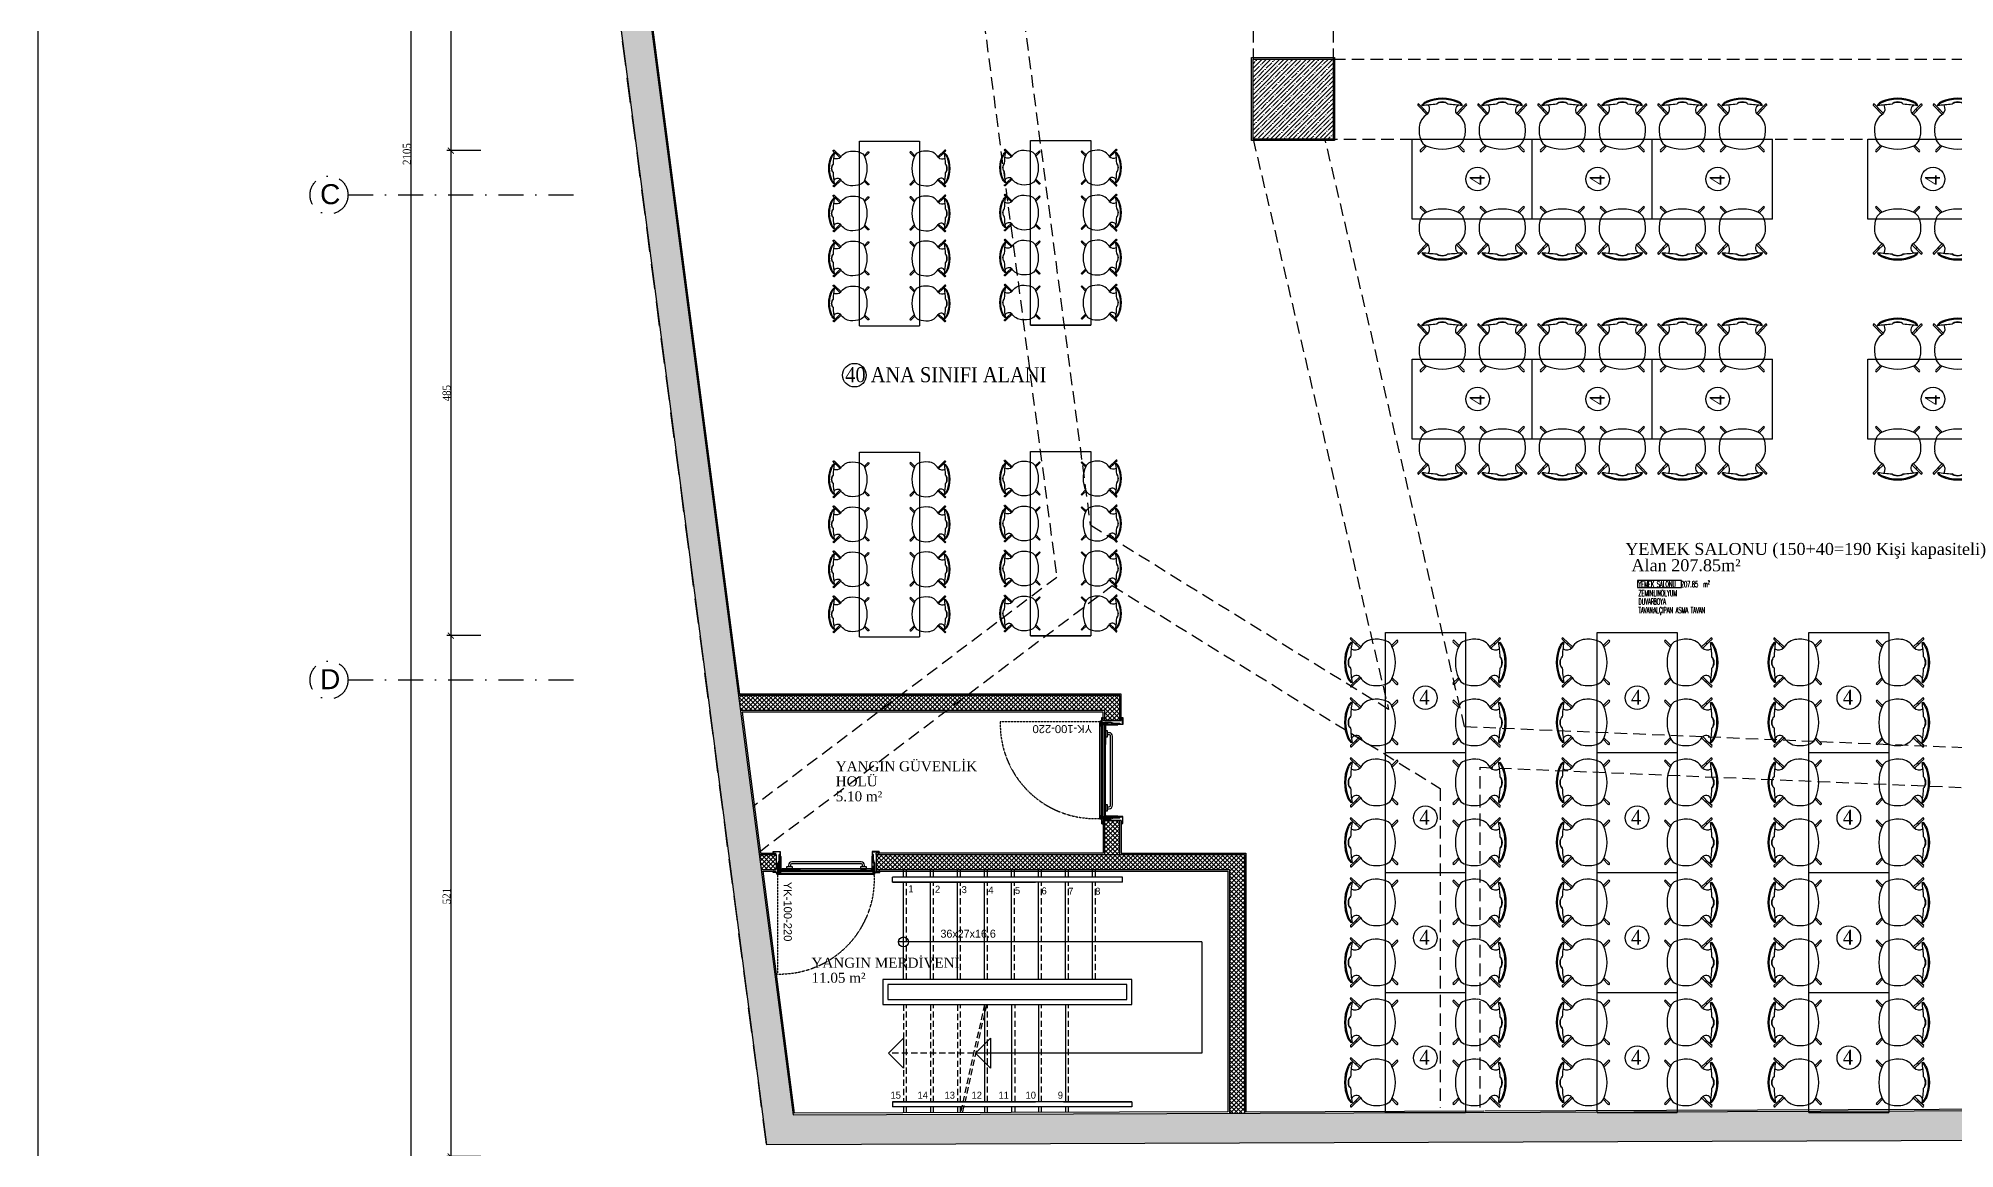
# Model space of a CAD drawing. Header units: millimetres. Extents: x -29311 to -3405, y 28913 to 42880.
# Drawn here: x -19540 to -17624, y 39273 to 40384 of the extents above; entities that cross this region are included whole.
import ezdxf
from ezdxf.enums import TextEntityAlignment as Align

# ---------------------------------------------------------------- set-up
doc = ezdxf.new("R2010")
doc.units = ezdxf.units.MM
for name, pattern in [('( Hidden )', [0.375, 0.25, -0.125]), ('DASHDOT', [1, 0.5, -0.25, 0, -0.25]), ('DASHDOT2', [0.5, 0.25, -0.125, 0, -0.125]), ('HIDDEN', [0.375, 0.25, -0.125]), ('HIDDEN2', [0.1875, 0.125, -0.0625])]:
    doc.linetypes.add(name, pattern=pattern)
for name, color, linetype in [('1.2 mm sac', 7, 'Continuous'), ('A-AKS', 57, 'DASHDOT'), ('A-AKS.', 57, 'DASHDOT2'), ('A-BA', 1, 'Continuous'), ('A-BA-HIDDEN', 136, 'HIDDEN'), ('A-DUVAR', 53, 'Continuous'), ('A-DUVAR-ALCIPAN', 9, 'Continuous'), ('A-DUVAR-TARAMA', 251, 'Continuous'), ('A-HIDDEN', 8, 'HIDDEN2'), ('A-KAPI', 214, 'Continuous'), ('A-KAPI-AKSESUAR', 206, 'Continuous'), ('A-KAPI-METAL', 84, 'Continuous'), ('A-KAPI-PROFIL', 206, 'Continuous'), ('A-KORKULUK-KUPESTE', 206, 'Continuous'), ('A-MERDIVEN', 125, 'Continuous'), ('A-SIVA-IC', 97, 'Continuous'), ('A-TEFRIS', 251, 'Continuous'), ('A-YALITIM-ISI', 251, 'BATTING'), ('A-YAZI', 136, 'Continuous'), ('ARREDI_attrezzature', 175, 'Continuous'), ('level', 10, 'Continuous'), ('symbol', 8, 'Continuous'), ('vaz_bina2', 161, 'Continuous'), ('yazı2', 9, 'Continuous'), ('Yazılar', 253, 'Continuous')]:
    doc.layers.add(name, color=color, linetype=linetype)
doc.layers.add('A-ETIKET-MALZEME-ACILIM', color=156, linetype='Continuous', plot=False)
doc.layers.add('A-MBOFIS-NOT', color=130, linetype='Continuous', plot=False)
doc.layers.add('olcu-plan', color=7, linetype='Continuous', lineweight=20)
doc.layers.add('tarama-betonarme', color=252, linetype='Continuous', lineweight=13)
doc.styles.add('HA_SMART', font='')
doc.styles.add('roman-1.20-3mm', font='romans.shx', dxfattribs={"width": 0.5, "height": 6})
doc.styles.get("Standard").update_dxf_attribs({"font": 'arial.ttf'})
doc.styles.add('text1', font='arial.ttf')
doc.styles.add('YAZ', font='times.ttf', dxfattribs={"height": 0.12})
doc.styles.add('YAZ-50', font='times.ttf', dxfattribs={"width": 0.9})
doc.styles.get('HA_SMART').set_extended_font_data('Sakkal Majalla')
doc.linetypes.add('BATTING', pattern='A,0.00254,-2.54,[134,ltypeshp.shx,S=2.54,R=0,X=-2.54,Y=0],-5.08,[134,ltypeshp.shx,S=2.54,R=180,X=2.54,Y=0],-2.54', length=10.16254)
doc.dimstyles.new('1-50-plan', dxfattribs={"dimtxt": 8, "dimasz": 6, "dimexe": 4, "dimexo": 4, "dimgap": 0.00625, "dimtad": 1, "dimdec": 0, "dimrnd": 0.0005, "dimzin": 9, "dimdsep": 46, "dimtxsty": 'YAZ-50', "dimblk": 'ARCHTICK', "dimcen": 0.025, "dimdle": 4, "dimadec": 0, "dimazin": 0, "dimtfac": 1, "dimtdec": 0, "dimtmove": 0, "dimatfit": 3, "dimfxl": 30, "dimfxlon": 1, "dimarcsym": 0})
pattern_1 = [(45, (-65876.5644, 54657.0166), (-4.4194174, 4.4194174), []), (45, (-65872.145, 54657.0166), (-4.4194174, 4.4194174), [7.8125, -1.5625, 0, -1.5625])]
pattern_2 = [(45, (-100409.1814, 29309.1647), (-2.24506403, 2.24506403), []), (135, (-100409.1814, 29309.1647), (-2.24506403, -2.24506403), [])]

# ---------------------------------------------------------------- blocks, each defined once
blk = doc.blocks.new('ANTET')
at = {"layer": 'Yazılar', "elevation": 0}
blk.add_lwpolyline([(-18397.88, -50768.01), (-14785.5, -50768.01), (-14785.5, -52468.87), (-18397.88, -52468.87)], close=True, dxfattribs=at)
blk = doc.blocks.new('_ArchTick')
at = {"color": 0, "linetype": 'ByBlock', "const_width": 0.15}
blk.add_lwpolyline([(-0.5, -0.5), (0.5, 0.5)], dxfattribs=at)
blk = doc.blocks.new('*D552')
at = {"layer": 'DEFPOINTS', "color": 0, "transparency": 16777216}
for p in [(-19055.3, 41086.6), (-19127.9, 40271.2), (-19055.3, 40271.2)]:
    blk.add_point(p, dxfattribs=at)
at = {"layer": 'olcu-plan', "color": 0, "lineweight": -2, "transparency": 16777216}
for p, q in [((-19097.9, 41086.6), (-19131.9, 41086.6)), ((-19127.9, 41090.6), (-19127.9, 40267.2)), ((-19097.9, 40271.2), (-19131.9, 40271.2))]:
    blk.add_line(p, q, dxfattribs=at)
at = {"layer": 'olcu-plan', "color": 0, "lineweight": -2, "transparency": 16777216, "xscale": 6, "yscale": 6, "zscale": 6}
for p, rotation in [((-19127.9, 41086.6), 90), ((-19127.9, 40271.2), 270)]:
    blk.add_blockref('_ArchTick', p, dxfattribs=dict(at, rotation=rotation))
at = {"layer": 'olcu-plan', "color": 0, "transparency": 16777216, "insert": (-19132, 40678.9), "char_height": 8, "attachment_point": 5, "rotation": 90, "style": 'YAZ-50'}
blk.add_mtext('815', dxfattribs=at)
blk = doc.blocks.new('*D553')
at = {"layer": 'DEFPOINTS', "color": 0, "transparency": 16777216}
for p in [(-19055.3, 40271.2), (-19127.9, 39786.2), (-19055.3, 39786.2)]:
    blk.add_point(p, dxfattribs=at)
at = {"layer": 'olcu-plan', "color": 0, "lineweight": -2, "transparency": 16777216}
for p, q in [((-19127.9, 40275.2), (-19127.9, 39782.2)), ((-19097.9, 40271.2), (-19131.9, 40271.2)), ((-19097.9, 39786.2), (-19131.9, 39786.2))]:
    blk.add_line(p, q, dxfattribs=at)
at = {"layer": 'olcu-plan', "color": 0, "lineweight": -2, "transparency": 16777216, "xscale": 6, "yscale": 6, "zscale": 6}
for p, rotation in [((-19127.9, 40271.2), 90), ((-19127.9, 39786.2), 270)]:
    blk.add_blockref('_ArchTick', p, dxfattribs=dict(at, rotation=rotation))
at = {"layer": 'olcu-plan', "color": 0, "transparency": 16777216, "insert": (-19132, 40028.7), "char_height": 8, "attachment_point": 5, "rotation": 90, "style": 'YAZ-50'}
blk.add_mtext('485', dxfattribs=at)
blk = doc.blocks.new('*D554')
at = {"layer": 'DEFPOINTS', "color": 0, "transparency": 16777216}
for p in [(-19055.3, 39786.2), (-19127.9, 39265.4), (-19055.3, 39265.4)]:
    blk.add_point(p, dxfattribs=at)
at = {"layer": 'olcu-plan', "color": 0, "lineweight": -2, "transparency": 16777216}
for p, q in [((-19097.9, 39786.2), (-19131.9, 39786.2)), ((-19127.9, 39790.2), (-19127.9, 39261.4)), ((-19097.9, 39265.4), (-19131.9, 39265.4))]:
    blk.add_line(p, q, dxfattribs=at)
at = {"layer": 'olcu-plan', "color": 0, "lineweight": -2, "transparency": 16777216, "xscale": 6, "yscale": 6, "zscale": 6}
for p, rotation in [((-19127.9, 39786.2), 90), ((-19127.9, 39265.4), 270)]:
    blk.add_blockref('_ArchTick', p, dxfattribs=dict(at, rotation=rotation))
at = {"layer": 'olcu-plan', "color": 0, "transparency": 16777216, "insert": (-19132, 39525.8), "char_height": 8, "attachment_point": 5, "rotation": 90, "style": 'YAZ-50'}
blk.add_mtext('521', dxfattribs=at)
blk = doc.blocks.new('*D556')
at = {"layer": 'DEFPOINTS', "color": 0, "transparency": 16777216}
for p in [(-19055.3, 41320.3), (-19167.8, 39215.4), (-18805.2, 39215.4)]:
    blk.add_point(p, dxfattribs=at)
at = {"layer": 'olcu-plan', "color": 0, "lineweight": -2, "transparency": 16777216}
for p, q in [((-19137.8, 41320.3), (-19171.8, 41320.3)), ((-19167.8, 41324.3), (-19167.8, 39211.4)), ((-19137.8, 39215.4), (-19171.8, 39215.4))]:
    blk.add_line(p, q, dxfattribs=at)
at = {"layer": 'olcu-plan', "color": 0, "lineweight": -2, "transparency": 16777216, "xscale": 6, "yscale": 6, "zscale": 6}
for p, rotation in [((-19167.8, 41320.3), 90), ((-19167.8, 39215.4), 270)]:
    blk.add_blockref('_ArchTick', p, dxfattribs=dict(at, rotation=rotation))
at = {"layer": 'olcu-plan', "color": 0, "transparency": 16777216, "insert": (-19171.8, 40267.8), "char_height": 8, "attachment_point": 5, "rotation": 90, "style": 'YAZ-50'}
blk.add_mtext('2105', dxfattribs=at)
blk = doc.blocks.new('AKS')
at = {"layer": 'A-AKS.', "ltscale": 100}
for p, q in [((-175.3, 1055.8), (50, 1055.8)), ((-175.3, 570.8), (50, 570.8))]:
    blk.add_line(p, q, dxfattribs=at)
for centre in [(-194.3, 1055.8), (-194.3, 570.8)]:
    blk.add_circle(centre, 19, dxfattribs=at)
at = {"layer": 'A-AKS.', "ltscale": 100, "char_height": 20, "width": 18.894, "attachment_point": 1, "style": 'text1'}
for s, insert in [('C', (-203.2, 1066.6)), ('D', (-203.2, 581.6))]:
    blk.add_mtext(s, dxfattribs=dict(at, insert=insert))
blk = doc.blocks.new('4 KİŞİ MASA')
at = {"layer": 'A-TEFRIS'}
for p, q in [((81442.2, 15537.1), (81442.2, 15657.1)), ((81442.2, 15657.1), (81522.2, 15657.1)), ((81442.2, 15537.1), (81442.2, 15657.1)), ((81442.2, 15657.1), (81522.2, 15657.1)), ((81522.2, 15657.1), (81522.2, 15537.1)), ((81522.2, 15657.1), (81522.2, 15537.1)), ((81407.3, 15650.4), (81410.7, 15647.1)), ((81408.9, 15647.1), (81407.7, 15647.1)), ((81408.4, 15651.5), (81417.7, 15642.6)), ((81411, 15646.8), (81410.7, 15647.1)), ((81411, 15646.8), (81416.6, 15641.4)), ((81448.4, 15644), (81453.4, 15649.1)), ((81449.1, 15642.5), (81454.6, 15647.9)), ((81515.3, 15642.5), (81509.8, 15647.9)), ((81516, 15644), (81511, 15649.1)), ((81556, 15651.5), (81546.7, 15642.6)), ((81553.4, 15646.8), (81547.8, 15641.4)), ((81553.4, 15646.8), (81553.7, 15647.1)), ((81557.1, 15650.4), (81553.7, 15647.1)), ((81555.5, 15647.1), (81556.7, 15647.1)), ((81407.3, 15603.9), (81410.7, 15607.2)), ((81408.9, 15607.2), (81407.7, 15607.2)), ((81408.4, 15602.8), (81417.7, 15611.7)), ((81410.7, 15607.2), (81411, 15607.5)), ((81411, 15607.5), (81416.6, 15612.9)), ((81448.4, 15610.3), (81453.4, 15605.2)), ((81449.1, 15611.8), (81454.6, 15606.4)), ((81515.3, 15611.8), (81509.8, 15606.4)), ((81516, 15610.3), (81511, 15605.2)), ((81556, 15602.8), (81546.7, 15611.7)), ((81553.4, 15607.5), (81547.8, 15612.9)), ((81553.7, 15607.2), (81553.4, 15607.5)), ((81557.1, 15603.9), (81553.7, 15607.2)), ((81555.5, 15607.2), (81556.7, 15607.2)), ((81407.3, 15590.4), (81410.7, 15587.1)), ((81408.9, 15587.1), (81407.7, 15587.1)), ((81408.4, 15591.5), (81417.7, 15582.6)), ((81411, 15586.8), (81410.7, 15587.1)), ((81411, 15586.8), (81416.6, 15581.4)), ((81448.4, 15584), (81453.4, 15589.1)), ((81449.1, 15582.5), (81454.6, 15587.9)), ((81515.3, 15582.5), (81509.8, 15587.9)), ((81516, 15584), (81511, 15589.1)), ((81556, 15591.5), (81546.7, 15582.6)), ((81553.4, 15586.8), (81547.8, 15581.4)), ((81553.4, 15586.8), (81553.7, 15587.1)), ((81557.1, 15590.4), (81553.7, 15587.1)), ((81555.5, 15587.1), (81556.7, 15587.1)), ((81407.3, 15543.9), (81410.7, 15547.2)), ((81408.9, 15547.2), (81407.7, 15547.2)), ((81408.4, 15542.8), (81417.7, 15551.7)), ((81410.7, 15547.2), (81411, 15547.5)), ((81411, 15547.5), (81416.6, 15552.9)), ((81448.4, 15550.3), (81453.4, 15545.2)), ((81449.1, 15551.8), (81454.6, 15546.4)), ((81515.3, 15551.8), (81509.8, 15546.4)), ((81516, 15550.3), (81511, 15545.2)), ((81556, 15542.8), (81546.7, 15551.7)), ((81553.4, 15547.5), (81547.8, 15552.9)), ((81553.7, 15547.2), (81553.4, 15547.5)), ((81557.1, 15543.9), (81553.7, 15547.2)), ((81555.5, 15547.2), (81556.7, 15547.2)), ((81442.2, 15537.1), (81522.2, 15537.1))]:
    blk.add_line(p, q, dxfattribs=at)
blk.add_circle((81482.2, 15591.8), 11.8, dxfattribs=at)
for centre, radius, start, end in [((81441.1, 15627.1), 39.8, 156.1786, 203.8214), ((81442.2, 15627.1), 39.8, 156.1786, 203.8214), ((81414.9, 15638.6), 11.1, 129.8431, 155.448), ((81415, 15639.2), 10, 127.2868, 156.1786), ((81407.9, 15650.9), 0.807, 53.3029, 218.6971), ((81533.3, 15627.1), 126, 170.8741, 177.4513), ((81411.9, 15647.3), 7.59, 239.7971, 315.8628), ((81413.4, 15645.6), 0.8, 39.16, 219.16), ((81431.7, 15633.6), 16.7, 95.1377, 149.39), ((81433.3, 15622.3), 28, 69.2101, 96.3077), ((81439.7, 15639.2), 10, 23.8214, 69.2101), ((81412.4, 15627.1), 39.8, 336.1786, 23.8214), ((81454, 15648.5), 0.8, 315, 135), ((81510.4, 15648.5), 0.8, 45, 225), ((81552, 15627.1), 39.8, 156.1786, 203.8214), ((81524.7, 15639.2), 10, 110.7899, 156.1786), ((81531.1, 15622.3), 28, 83.6923, 110.7899), ((81532.7, 15633.6), 16.7, 30.61, 84.8623), ((81552.5, 15647.3), 7.59, 224.1372, 300.2029), ((81551, 15645.6), 0.8, 320.84, 140.84), ((81549.4, 15639.2), 10, 23.8214, 52.7132), ((81431.1, 15627.1), 126, 2.5487, 9.1259), ((81556.5, 15650.9), 0.807, 321.3029, 126.6971), ((81549.5, 15638.6), 11.1, 24.552, 50.1569), ((81522.2, 15627.1), 39.8, 336.1786, 23.8214), ((81523.3, 15627.1), 39.8, 336.1786, 23.8214), ((81533.3, 15627.1), 126, 182.5374, 189.1259), ((81431.1, 15627.1), 126, 350.8741, 357.4626), ((81414.9, 15615.7), 11.1, 204.552, 230.1569), ((81415, 15615.1), 10, 203.8214, 232.7132), ((81408, 15603.4), 0.807, 141.3029, 306.6971), ((81413.3, 15608.7), 5.37, 40.801, 155.8384), ((81413.5, 15608.8), 0.8, 140.84, 320.84), ((81431.7, 15620.7), 16.7, 210.61, 264.8623), ((81433.3, 15631.9), 28, 263.6923, 290.7899), ((81439.7, 15615.1), 10, 290.7899, 336.1786), ((81454, 15605.8), 0.8, 225, 45), ((81510.4, 15605.8), 0.8, 135, 315), ((81524.7, 15615.1), 10, 203.8214, 249.2101), ((81531.1, 15631.9), 28, 249.2101, 276.3077), ((81532.7, 15620.7), 16.7, 275.1377, 329.39), ((81551.1, 15608.7), 5.37, 24.1616, 139.199), ((81550.9, 15608.8), 0.8, 219.16, 39.16), ((81549.4, 15615.1), 10, 307.2868, 336.1786), ((81556.4, 15603.4), 0.807, 233.3029, 38.6971), ((81549.5, 15615.7), 11.1, 309.8431, 335.448), ((81441.1, 15567.1), 39.8, 156.1786, 203.8214), ((81442.2, 15567.1), 39.8, 156.1786, 203.8214), ((81414.9, 15578.6), 11.1, 129.8431, 155.448), ((81415, 15579.2), 10, 127.2868, 156.1786), ((81407.9, 15590.9), 0.807, 53.3029, 218.6971), ((81533.3, 15567.1), 126, 170.8741, 177.4513), ((81411.9, 15587.3), 7.59, 239.7971, 315.8628), ((81413.4, 15585.6), 0.8, 39.16, 219.16), ((81431.7, 15573.6), 16.7, 95.1377, 149.39), ((81433.3, 15562.3), 28, 69.2101, 96.3077), ((81439.7, 15579.2), 10, 23.8214, 69.2101), ((81412.4, 15567.1), 39.8, 336.1786, 23.8214), ((81454, 15588.5), 0.8, 315, 135), ((81510.4, 15588.5), 0.8, 45, 225), ((81552, 15567.1), 39.8, 156.1786, 203.8214), ((81524.7, 15579.2), 10, 110.7899, 156.1786), ((81531.1, 15562.3), 28, 83.6923, 110.7899), ((81532.7, 15573.6), 16.7, 30.61, 84.8623), ((81552.5, 15587.3), 7.59, 224.1372, 300.2029), ((81551, 15585.6), 0.8, 320.84, 140.84), ((81549.4, 15579.2), 10, 23.8214, 52.7132), ((81431.1, 15567.1), 126, 2.5487, 9.1259), ((81556.5, 15590.9), 0.807, 321.3029, 126.6971), ((81549.5, 15578.6), 11.1, 24.552, 50.1569), ((81522.2, 15567.1), 39.8, 336.1786, 23.8214), ((81523.3, 15567.1), 39.8, 336.1786, 23.8214), ((81533.3, 15567.1), 126, 182.5374, 189.1259), ((81431.1, 15567.1), 126, 350.8741, 357.4626), ((81414.9, 15555.7), 11.1, 204.552, 230.1569), ((81415, 15555.1), 10, 203.8214, 232.7132), ((81408, 15543.4), 0.807, 141.3029, 306.6971), ((81413.3, 15548.7), 5.37, 40.801, 155.8384), ((81413.5, 15548.8), 0.8, 140.84, 320.84), ((81431.7, 15560.7), 16.7, 210.61, 264.8623), ((81433.3, 15571.9), 28, 263.6923, 290.7899), ((81439.7, 15555.1), 10, 290.7899, 336.1786), ((81454, 15545.8), 0.8, 225, 45), ((81510.4, 15545.8), 0.8, 135, 315), ((81524.7, 15555.1), 10, 203.8214, 249.2101), ((81531.1, 15571.9), 28, 249.2101, 276.3077), ((81532.7, 15560.7), 16.7, 275.1377, 329.39), ((81551.1, 15548.7), 5.37, 24.1616, 139.199), ((81550.9, 15548.8), 0.8, 219.16, 39.16), ((81549.4, 15555.1), 10, 307.2868, 336.1786), ((81556.4, 15543.4), 0.807, 233.3029, 38.6971), ((81549.5, 15555.7), 11.1, 309.8431, 335.448)]:
    blk.add_arc(centre, radius, start, end, dxfattribs=at)
at = {"layer": 'A-TEFRIS', "extrusion": (0, 0, -1)}
for centre, major_axis, ratio, start_param, end_param in [((81408.6, 15627.2), (0.11, 5.89), 0.578981, 3.432785, 5.928076), ((81408, 15627.2), (0.16, 5.75), 0.417867, 3.323446, 5.96486), ((81408.6, 15567.2), (0.11, 5.89), 0.578981, 3.432785, 5.928076), ((81408, 15567.2), (0.16, 5.75), 0.417867, 3.323446, 5.96486)]:
    blk.add_ellipse(centre, major_axis=major_axis, ratio=ratio, start_param=start_param, end_param=end_param, dxfattribs=at)
at = {"layer": 'A-TEFRIS'}
for centre, major_axis, ratio, start_param, end_param in [((81555.9, 15627.2), (0.11, -5.89), 0.578981, 0.291192, 2.786483), ((81556.4, 15627.2), (0.16, -5.75), 0.417867, 0.181854, 2.823267), ((81555.9, 15567.2), (0.11, -5.89), 0.578981, 0.291192, 2.786483), ((81556.4, 15567.2), (0.16, -5.75), 0.417867, 0.181854, 2.823267)]:
    blk.add_ellipse(centre, major_axis=major_axis, ratio=ratio, start_param=start_param, end_param=end_param, dxfattribs=at)
at = {"layer": 'A-TEFRIS', "style": 'YAZ-50', "width": 0.9}
blk.add_text('4', height=15, dxfattribs=at).set_placement((81476.2, 15584.8))
blk = doc.blocks.new('100 KAPI YANGIN')
at = {"color": 8, "linetype": 'HIDDEN'}
blk.add_lwpolyline([(81930.7, 10390.9), (81830.7, 10390.9, 0.434958), (81929.7, 10294.2, 0.002371), (81930.7, 10294.2)], format="xyb", dxfattribs=at)
for radius in [1, 0.5, 0.4]:
    blk.add_circle((81931.2, 10391), radius)
at = {"linetype": 'ByBlock', "ltscale": 12}
blk.add_arc((81935.7, 10388.3), 0.0345, 8.5836, 75.4134, dxfattribs=at)
at = {"layer": '1.2 mm sac', "color": 0}
blk.add_line((81932, 10388.3), (81935.8, 10388.3), dxfattribs=at)
at = {"layer": 'A-DUVAR-ALCIPAN', "linetype": 'ByBlock', "ltscale": 12}
for p, q in [((81931.6, 10388.1), (81931.6, 10294.1)), ((81934.6, 10388.1), (81934.6, 10295.8))]:
    blk.add_line(p, q, dxfattribs=at)
at = {"layer": 'A-KAPI-AKSESUAR', "ltscale": 12}
for points in [[(81935.9, 10382), (81935.9, 10376), (81937.9, 10376), (81937.9, 10382)], [(81935.9, 10308), (81935.9, 10302), (81937.9, 10302), (81937.9, 10308)]]:
    blk.add_lwpolyline(points, close=True, dxfattribs=at)
for points in [[(81937.9, 10304), (81939.5, 10304, 0.414214), (81942.9, 10307.4), (81942.9, 10376.6, 0.414214), (81939.5, 10380), (81937.9, 10380)], [(81937.9, 10306), (81939.5, 10306, 0.414214), (81940.9, 10307.4), (81940.9, 10376.6, 0.414214), (81939.5, 10378), (81937.9, 10378)]]:
    blk.add_lwpolyline(points, format="xyb", dxfattribs=at)
at = {"layer": 'A-KAPI-METAL'}
for p, q in [((81930.2, 10294.1), (81930.2, 10389.9)), ((81930.3, 10390), (81932.1, 10390)), ((81930.4, 10294.1), (81930.4, 10389.8)), ((81930.4, 10389.8), (81931.6, 10389.8)), ((81930.4, 10389.8), (81932, 10389.8)), ((81935.8, 10388.3), (81930.4, 10388.3)), ((81930.4, 10388.3), (81930.4, 10386.3)), ((81930.6, 10386.3), (81930.4, 10386.3)), ((81935.6, 10388.1), (81930.6, 10388.1)), ((81930.6, 10386.3), (81930.6, 10388.1)), ((81932, 10389.8), (81931.8, 10389.8)), ((81931.8, 10389.8), (81931.8, 10388.4)), ((81932, 10388.5), (81932, 10389.8)), ((81932, 10388.5), (81935.9, 10388.5)), ((81932.1, 10388.5), (81932, 10388.5)), ((81932.1, 10389.9), (81932.1, 10388.5)), ((81935.6, 10386.3), (81935.6, 10388.1)), ((81935.8, 10386.3), (81935.6, 10386.3)), ((81935.8, 10388.3), (81935.8, 10386.3)), ((81935.8, 10295.6), (81935.8, 10386.3)), ((81935.9, 10388.4), (81935.9, 10368.1)), ((81935.9, 10295.6), (81935.9, 10383.6)), ((81930.3, 10294), (81932.1, 10294)), ((81930.4, 10295.6), (81930.4, 10297.6)), ((81930.4, 10297.6), (81930.6, 10297.6)), ((81935.8, 10295.6), (81930.4, 10295.6)), ((81931.6, 10294.1), (81930.4, 10294.1)), ((81930.4, 10294.1), (81932, 10294.1)), ((81930.6, 10297.6), (81930.6, 10295.8)), ((81935.6, 10295.8), (81930.6, 10295.8)), ((81931.8, 10294.2), (81931.8, 10295.5)), ((81932, 10294.2), (81931.8, 10294.2)), ((81932, 10295.5), (81935.9, 10295.5)), ((81932, 10295.4), (81932, 10294.1)), ((81932.1, 10295.4), (81932, 10295.4)), ((81932.1, 10294.1), (81932.1, 10295.4)), ((81935.6, 10295.8), (81935.6, 10297.6)), ((81935.6, 10297.6), (81935.8, 10297.6)), ((81935.8, 10295.6), (81935.8, 10297.6))]:
    blk.add_line(p, q, dxfattribs=at)
for points in [[(81933.6, 10395.2, -0.414214), (81933.7, 10395.1), (81933.7, 10394.2), (81933.5, 10394.2), (81933.5, 10394.9, 0.414214), (81933.5, 10395), (81932.5, 10395, 0.414214), (81932.4, 10394.9), (81932.4, 10389.5, 0.414214), (81932.5, 10389.5), (81937.9, 10389.5, -0.414214), (81938, 10389.4), (81938, 10388.1, -0.414154), (81937.9, 10388), (81936.5, 10388), (81946.7, 10388), (81948.2, 10388), (81946.7, 10388), (81946.7, 10388.2), (81948.2, 10388.2, -1), (81948.2, 10387.8), (81936.5, 10387.8, -0.938583), (81936.5, 10388.2), (81937.8, 10388.2, 0.414214), (81937.8, 10388.2), (81937.8, 10389.2, 0.414214), (81937.8, 10389.3), (81932.3, 10389.3, -0.414214), (81932.2, 10389.4), (81932.2, 10395.1, -0.414214), (81932.3, 10395.2)], [(81953.2, 10395.1), (81953.2, 10388.3, -0.414214), (81953.1, 10388.2), (81942.1, 10388.2), (81942.1, 10388.4), (81953, 10388.4, 0.414214), (81953, 10388.4), (81953, 10394.9, 0.414214), (81953, 10395), (81952, 10395, 0.414214), (81951.9, 10394.9), (81951.9, 10394.2), (81951.7, 10394.2), (81951.7, 10395.1, -0.414214), (81951.8, 10395.2), (81953.1, 10395.2, -0.414214)], [(81933.6, 10288.8, 0.414214), (81933.7, 10288.9), (81933.7, 10289.8), (81933.5, 10289.8), (81933.5, 10289, -0.414214), (81933.5, 10289), (81932.5, 10289, -0.414214), (81932.4, 10289), (81932.4, 10294.8, -0.414214), (81932.5, 10294.9), (81938, 10294.9, 0.414214), (81938.1, 10295), (81938.1, 10296.3, 0.414154), (81938, 10296.4), (81936.5, 10296.4), (81946.7, 10296.4), (81948.2, 10296.4), (81946.7, 10296.4), (81946.7, 10296.2), (81948.2, 10296.2, 1), (81948.2, 10296.6), (81936.5, 10296.6, 0.938583), (81936.5, 10296.2), (81937.9, 10296.2, -0.414214), (81937.9, 10296.1), (81937.9, 10295.1, -0.414214), (81937.9, 10295.1), (81932.3, 10295.1, 0.414214), (81932.2, 10295), (81932.2, 10288.9, 0.414214), (81932.3, 10288.8)], [(81953.2, 10289.3), (81953.2, 10296.1, 0.414214), (81953.1, 10296.2), (81942.1, 10296.2), (81942.1, 10296), (81953, 10296, -0.414214), (81953, 10295.9), (81953, 10289.4, -0.414214), (81953, 10289.4), (81952, 10289.4, -0.414214), (81951.9, 10289.4), (81951.9, 10290.2), (81951.7, 10290.2), (81951.7, 10289.3, 0.414214), (81951.8, 10289.2), (81953.1, 10289.2, 0.414214)]]:
    blk.add_lwpolyline(points, format="xyb", close=True, dxfattribs=at)
for centre, radius, start, end in [((81930.3, 10389.9), 0.08, 90, 180), ((81931.9, 10388.4), 0.0816, 175.9619, 272.2852), ((81932, 10388.5), 0.0478, 183.8905, 244.8281), ((81932.1, 10389.9), 0.08, 0, 90), ((81935.9, 10388.4), 0.08, 0, 90), ((81930.3, 10294.1), 0.08, 180, 270), ((81931.9, 10295.5), 0.0816, 87.7148, 184.0381), ((81932, 10295.4), 0.0478, 115.1719, 176.1095), ((81932.1, 10294.1), 0.08, 270, 0), ((81935.9, 10295.6), 0.08, 270, 0)]:
    blk.add_arc(centre, radius, start, end, dxfattribs=at)
at = {"layer": 'A-KAPI-PROFIL'}
for points in [[(81941.1, 10390.5), (81944.2, 10389.4), (81950.2, 10389.4), (81950.2, 10388.4), (81944, 10388.4), (81940.8, 10389.6), (81932.4, 10389.6), (81932.4, 10390.5)], [(81941.1, 10293.8), (81944.2, 10294.9), (81950.2, 10294.9), (81950.2, 10295.9), (81944, 10295.9), (81940.8, 10294.8), (81932.4, 10294.8), (81932.4, 10293.8)]]:
    blk.add_lwpolyline(points, close=True, dxfattribs=at)
at = {"layer": 'A-KAPI-PROFIL', "color": 8}
for points in [[(81937.3, 10388.2, 0.414214), (81937.5, 10388.4), (81937.5, 10389.1, 0.414214), (81937.3, 10389.3), (81936.2, 10389.3, 0.414214), (81936, 10389.1), (81936, 10387.7, 0.414214), (81936.1, 10387.6), (81936.4, 10387.6, 1), (81936.4, 10387.8), (81936.3, 10387.8), (81936.3, 10388.2)], [(81937.3, 10295.1, 0.414214), (81937.5, 10295.3), (81937.5, 10296, 0.414214), (81937.3, 10296.2), (81936.3, 10296.2), (81936.3, 10296.6), (81936.4, 10296.6, 1), (81936.4, 10296.8), (81936.1, 10296.8, 0.414214), (81936, 10296.7), (81936, 10295.6), (81936, 10295.3, 0.414214), (81936.2, 10295.1)]]:
    blk.add_lwpolyline(points, format="xyb", close=True, dxfattribs=at)
at = {"layer": 'A-KAPI-PROFIL'}
for points in [[(81947.6, 10388.5), (81947.6, 10388.4), (81946, 10388.4), (81944.6, 10389.2), (81942.2, 10389.2), (81942.2, 10388.5), (81942.1, 10388.5), (81942.1, 10389.3), (81944.6, 10389.3), (81946, 10388.5), (81947.6, 10388.5)], [(81947.6, 10295.8), (81947.6, 10295.9), (81946, 10295.9), (81944.6, 10295.1), (81942.2, 10295.1), (81942.2, 10295.8), (81942.1, 10295.8), (81942.1, 10295), (81944.6, 10295), (81946, 10295.8), (81947.6, 10295.8)]]:
    blk.add_lwpolyline(points, dxfattribs=at)
at = {"layer": 'A-YALITIM-ISI', "linetype": 'BATTING', "ltscale": 0.001}
blk.add_line((81933.1, 10295.8), (81933.1, 10388.1), dxfattribs=at)
at = {"layer": 'DEFPOINTS', "linetype": 'ByBlock', "ltscale": 12}
for p, q in [((81950.2, 10392.2), (81935.2, 10392.2)), ((81950.2, 10292.2), (81935.2, 10292.2))]:
    blk.add_line(p, q, dxfattribs=at)
blk = doc.blocks.new('etiket-malzeme-20-plan')
blk.add_lwpolyline([(0, -7), (44, -7), (44, 0), (0, 0)], close=True)
at = {"char_height": 6, "width": 180.543, "attachment_point": 4, "style": 'roman-1.20-3mm'}
for s, insert in [('ZEMIN:', (1, -12.5)), ('DUVAR:', (1, -21)), ('TAVAN:', (1, -29.5))]:
    blk.add_mtext(s, dxfattribs=dict(at, insert=insert))
at = {"style": 'roman-1.20-3mm', "width": 0.5}
for tag, p in [('ODA-KOD', (1, -3.5)), ('ZEMIN', (16, -12.5)), ('DUVAR', (16, -21)), ('TAVAN', (16, -29.5))]:
    blk.add_attdef(tag, text='', height=6, dxfattribs=at).set_placement(p, align=Align.MIDDLE_LEFT)
blk = doc.blocks.new('oking')
at = {"layer": 'symbol'}
for p, q in [((99299.1, 28222.4), (99299.1, 28192.4)), ((99299.1, 28222.4), (99314.1, 28207.4)), ((99314.1, 28207.4), (99299.1, 28192.4))]:
    blk.add_line(p, q, dxfattribs=at)
blk = doc.blocks.new('COLLECTIVE')
for p, q in [((-0.244, 0.438), (-0.154, 0.345)), ((-0.232, 0.449), (-0.2, 0.415)), ((-0.2, 0.433), (-0.2, 0.445)), ((-0.196, 0.412), (-0.2, 0.415)), ((-0.196, 0.412), (-0.142, 0.356)), ((0.196, 0.412), (0.142, 0.356)), ((0.244, 0.438), (0.155, 0.345)), ((0.2, 0.415), (0.196, 0.412)), ((0.232, 0.449), (0.2, 0.415)), ((0.2, 0.433), (0.2, 0.445)), ((-0.169, 0.038), (-0.219, -0.012)), ((-0.154, 0.031), (-0.208, -0.024)), ((0.153, 0.031), (0.208, -0.024)), ((0.169, 0.038), (0.219, -0.012))]:
    blk.add_line(p, q)
for centre, radius, start, end in [((-0.237, 0.443), 0.00807, 51.3029, 216.6971), ((-0.064, 0.205), 0.167, 120.61, 174.8623), ((-0.114, 0.373), 0.111, 114.552, 140.1569), ((-0.12, 0.372), 0.1, 113.8214, 142.7132), ((0, -0.811), 1.26, 92.5487, 99.1259), ((-0.185, 0.388), 0.008, 50.84, 230.84), ((0, 0.111), 0.398, 66.1786, 113.8214), ((0, 0.1), 0.398, 66.1786, 113.8214), ((-0.202, 0.403), 0.0759, 314.1372, 30.2029), ((0, -0.811), 1.26, 80.8741, 87.4626), ((0.184, 0.389), 0.0537, 114.1616, 229.199), ((0.064, 0.205), 0.167, 5.1377, 59.39), ((0.114, 0.373), 0.111, 39.8431, 65.448), ((0.12, 0.372), 0.1, 37.2868, 66.1786), ((0.184, 0.387), 0.008, 309.16, 129.16), ((0.237, 0.442), 0.00807, 323.3029, 128.6971), ((0.048, 0.189), 0.28, 173.6923, 200.7899), ((-0.12, 0.125), 0.1, 200.7899, 246.1786), ((0, 0.398), 0.398, 246.1786, 293.8214), ((0.12, 0.125), 0.1, 293.8214, 339.2101), ((-0.048, 0.189), 0.28, 339.2101, 6.3077), ((-0.214, -0.018), 0.008, 135, 315), ((0.213, -0.018), 0.008, 225, 45)]:
    blk.add_arc(centre, radius, start, end)
for centre, major_axis, ratio, start_param, end_param in [((-0.001, 0.436), (0.0589, 0.0011), 0.578981, 0.291192, 2.786483), ((-0.001, 0.442), (0.0575, 0.0016), 0.417867, 0.181854, 2.823267)]:
    blk.add_ellipse(centre, major_axis=major_axis, ratio=ratio, start_param=start_param, end_param=end_param)
blk = doc.blocks.new('anasinifi')
at = {"layer": 'A-TEFRIS'}
for p, q in [((81529.3, 15703.4), (81529.3, 15753)), ((81529.3, 15703.4), (81529.3, 15753)), ((81529.3, 15753), (81589.3, 15753)), ((81589.3, 15753), (81589.3, 15703.4)), ((81589.3, 15753), (81589.3, 15703.4)), ((81700.5, 15704.2), (81700.5, 15753.8)), ((81700.5, 15704.2), (81700.5, 15753.8)), ((81700.5, 15753.8), (81760.5, 15753.8)), ((81760.5, 15753.8), (81760.5, 15704.2)), ((81760.5, 15753.8), (81760.5, 15704.2)), ((81529.3, 15568.4), (81529.3, 15703.4)), ((81589.3, 15703.4), (81589.3, 15568.4)), ((81589.3, 15703.4), (81589.3, 15568.4)), ((81700.5, 15569.2), (81700.5, 15704.2)), ((81700.5, 15569.2), (81700.5, 15704.2)), ((81760.5, 15704.2), (81760.5, 15569.2)), ((81760.5, 15704.2), (81760.5, 15569.2)), ((81529.3, 15568.4), (81589.3, 15568.4)), ((81700.5, 15569.2), (81760.5, 15569.2)), ((81760.5, 15569.2), (81700.5, 15569.2)), ((81760.5, 15569.2), (81700.5, 15569.2)), ((81700.5, 15569.2), (81760.5, 15569.2)), ((81529.3, 15392.5), (81529.3, 15442)), ((81529.3, 15392.5), (81529.3, 15442)), ((81529.3, 15442), (81589.3, 15442)), ((81589.3, 15442), (81589.3, 15392.5)), ((81589.3, 15442), (81589.3, 15392.5)), ((81700.5, 15393.3), (81700.5, 15442.8)), ((81700.5, 15393.3), (81700.5, 15442.8)), ((81700.5, 15442.8), (81760.5, 15442.8)), ((81760.5, 15442.8), (81760.5, 15393.3)), ((81760.5, 15442.8), (81760.5, 15393.3)), ((81529.3, 15257.5), (81529.3, 15392.5)), ((81589.3, 15392.5), (81589.3, 15257.5)), ((81589.3, 15392.5), (81589.3, 15257.5)), ((81700.5, 15258.3), (81700.5, 15393.3)), ((81700.5, 15258.3), (81700.5, 15393.3)), ((81760.5, 15393.3), (81760.5, 15258.3)), ((81760.5, 15393.3), (81760.5, 15258.3)), ((81529.3, 15257.5), (81589.3, 15257.5)), ((81700.5, 15258.3), (81760.5, 15258.3)), ((81760.5, 15258.3), (81700.5, 15258.3)), ((81760.5, 15258.3), (81700.5, 15258.3)), ((81700.5, 15258.3), (81760.5, 15258.3))]:
    blk.add_line(p, q, dxfattribs=at)
at = {"layer": 'A-TEFRIS', "color": 7, "lineweight": 0}
for points in [[(81760.5, 15569.2), (81700.5, 15569.2)], [(81760.5, 15258.3), (81700.5, 15258.3)]]:
    blk.add_lwpolyline(points, dxfattribs=at)
at = {"layer": 'A-TEFRIS'}
blk.add_circle((81524.3, 15519.1), 11.8, dxfattribs=at)
at = {"layer": 'A-TEFRIS', "extrusion": (0, 0, -1), "xscale": 75.00000000047294, "yscale": 75.00000000047294, "zscale": -75.00000000047748, "rotation": 270}
for p in [(-81536.8, 15725.9), (-81708, 15726.7), (-81536.8, 15680.9), (-81708, 15681.7), (-81536.8, 15635.9), (-81708, 15636.7), (-81536.8, 15590.9), (-81708, 15591.7), (-81536.8, 15415), (-81708, 15415.8), (-81536.8, 15370), (-81708, 15370.8), (-81536.8, 15325), (-81708, 15325.8), (-81536.8, 15280), (-81708, 15280.8)]:
    blk.add_blockref('COLLECTIVE', p, dxfattribs=at)
at = {"layer": 'A-TEFRIS', "xscale": 75.00000000047294, "yscale": 75.00000000047294, "zscale": 75.00000000047294, "rotation": 270}
for p in [(81581.8, 15725.9), (81753, 15726.7), (81581.8, 15680.9), (81753, 15681.7), (81581.8, 15635.9), (81753, 15636.7), (81581.8, 15590.9), (81753, 15591.7), (81581.8, 15415), (81753, 15415.8), (81581.8, 15370), (81753, 15370.8), (81581.8, 15325), (81753, 15325.8), (81581.8, 15280), (81753, 15280.8)]:
    blk.add_blockref('COLLECTIVE', p, dxfattribs=at)
at = {"layer": 'A-TEFRIS', "style": 'YAZ-50', "width": 0.9}
blk.add_text('40 ANA SINIFI ALANI', height=15, dxfattribs=at).set_placement((81515.1, 15512.1))
blk = doc.blocks.new('2. bodrum kat kirişileri')
at = {"layer": 'A-BA-HIDDEN', "ltscale": 50}
for p, q in [((-1071.9, -21267.1), (-904.1, -22548.2)), ((-1031.8, -21265.2), (-870.6, -22496)), ((-904.1, -22548.2), (-1207.7, -22777.4)), ((-496.3, -22697.4), (147.1, -22724.4))]:
    blk.add_line(p, q, dxfattribs=at)
for points in [[(-707.9, -21269.5), (-707.9, -22029.9)], [(-627.9, -21269.5), (-627.9, -22029.9)], [(-627.9, -22029.9), (146.6, -22029.9)], [(-707.9, -22109.9), (-572.3, -22680.4), (-870.6, -22496)], [(-496.3, -22697.4), (-635.9, -22109.9), (146.6, -22109.9)], [(-1201.8, -22823), (-848.7, -22556.5)], [(-848.7, -22556.5), (-520.7, -22759.3), (-520.7, -23078.4)], [(-480.7, -23078.2), (-480.7, -22738.1)], [(-480.7, -22738.1), (14.9, -22758.9)]]:
    blk.add_lwpolyline(points, dxfattribs=at)

msp = doc.modelspace()

# ---------------------------------------------------------------- hatches: boundary and pattern name
at = {"layer": 'A-DUVAR-TARAMA'}
h = msp.add_hatch(dxfattribs=at)
h.set_pattern_fill('ANSI37', color=256)
h.set_pattern_definition(pattern_2)
h.paths.add_polyline_path([(-18838.15, 39711.34), (-18840.1, 39726.34), (-18458.95, 39726.34), (-18458.95, 39701.34), (-18473.95, 39701.34), (-18473.95, 39711.34)])
h = msp.add_hatch(dxfattribs=at)
h.set_pattern_fill('ANSI37', color=256)
h.set_pattern_definition([(45, (-100244.7386, 24665.6312), (-2.24506403, 2.24506403), []), (135, (-100244.7386, 24665.6312), (-2.24506403, -2.24506403), [])])
h.paths.add_polyline_path([(-18473.95, 39601.34), (-18458.95, 39601.34), (-18458.95, 39567.34), (-18334.28, 39567.34), (-18334.28, 39308.21), (-18334.28, 39308.65), (-18349.28, 39308.6), (-18349.28, 39552.34), (-18702.38, 39552.34), (-18702.38, 39567.34), (-18473.95, 39567.34)])
h = msp.add_hatch(dxfattribs=at)
h.set_pattern_fill('ANSI37', color=256)
h.set_pattern_definition(pattern_2)
h.paths.add_polyline_path([(-18817.39, 39552.34), (-18819.35, 39567.34), (-18802.38, 39567.34), (-18802.38, 39552.34)])
at = {"layer": 'tarama-betonarme'}
h = msp.add_hatch(dxfattribs=at)
h.set_pattern_fill('ANSI35', color=256, scale=25, style=0)
h.set_pattern_definition(pattern_1)
h.paths.add_polyline_path([(-18785.37, 39307.05), (-19021.29, 41114.45), (-14216.73, 41300.68), (-13835.02, 39324.64)], flags=16)
h.paths.add_polyline_path([(-18811.7, 39276.95), (-19055.29, 41143.15), (-14192.15, 41331.65), (-13798.7, 39294.77)])
h = msp.add_hatch(dxfattribs=at)
h.set_pattern_fill('ANSI35', color=256, scale=25, style=0)
h.set_pattern_definition(pattern_1)
h.paths.add_polyline_path([(-18325.74, 40362.77), (-18245.74, 40362.77), (-18245.74, 40282.77), (-18325.74, 40282.77)])

# ---------------------------------------------------------------- linework, layer by layer
at = {"layer": 'A-BA'}
for p, q in [((-18811.7, 39276.95), (-19055.29, 41143.15)), ((-18811.7, 39276.95), (-19055.29, 41143.15)), ((-13798.7, 39294.77), (-18811.7, 39276.95))]:
    msp.add_line(p, q, dxfattribs=at)
msp.add_lwpolyline([(-19021.29, 41114.45), (-18785.37, 39307.05), (-13835.02, 39324.64)], dxfattribs=at)
msp.add_lwpolyline([(-18325.74, 40362.77), (-18245.74, 40362.77), (-18245.74, 40282.77), (-18325.74, 40282.77)], close=True, dxfattribs=at)
msp.add_lwpolyline([(-18325.74, 40362.77), (-18245.74, 40362.77), (-18245.74, 40282.77), (-18325.74, 40282.77)], close=True, dxfattribs=at)
at = {"layer": 'A-DUVAR'}
for p, q in [((-18473.95, 39711.34), (-18838.15, 39711.34)), ((-18473.95, 39701.34), (-18473.95, 39711.34))]:
    msp.add_line(p, q, dxfattribs=at)
for points in [[(-18458.95, 39701.34), (-18458.95, 39726.34), (-18840.1, 39726.34)], [(-18473.95, 39701.34), (-18458.95, 39701.34)], [(-18473.95, 39567.34), (-18473.95, 39601.34)], [(-18473.95, 39601.34), (-18458.95, 39601.34)], [(-18458.95, 39567.34), (-18458.95, 39601.34)], [(-18819.35, 39567.34), (-18802.38, 39567.34)], [(-18702.38, 39567.34), (-18568.17, 39567.34)], [(-18568.17, 39567.34), (-18334.28, 39567.34), (-18334.28, 39308.21)], [(-18817.39, 39552.34), (-18802.38, 39552.34)], [(-18702.38, 39552.34), (-18349.28, 39552.34), (-18349.28, 39308.21)]]:
    msp.add_lwpolyline(points, dxfattribs=at)
at = {"layer": 'A-HIDDEN', "ltscale": 50}
for p, q in [((-18672.28, 39442.34), (-18672.28, 39539.84)), ((-18645.28, 39442.34), (-18645.28, 39539.84)), ((-18618.28, 39442.34), (-18618.28, 39539.84)), ((-18591.28, 39442.34), (-18591.28, 39539.84)), ((-18564.28, 39442.34), (-18564.28, 39539.84)), ((-18537.28, 39442.34), (-18537.28, 39539.84)), ((-18510.28, 39442.34), (-18510.28, 39539.84)), ((-18483.28, 39442.34), (-18483.28, 39539.84)), ((-18675.28, 39417.34), (-18675.28, 39319.84)), ((-18672.28, 39319.84), (-18672.28, 39417.34)), ((-18648.28, 39417.34), (-18648.28, 39319.84)), ((-18645.28, 39319.84), (-18645.28, 39417.34)), ((-18621.28, 39417.34), (-18621.28, 39319.84)), ((-18618.28, 39319.84), (-18618.28, 39417.34)), ((-18591.28, 39319.84), (-18591.28, 39417.34)), ((-18563.53, 39319.84), (-18563.53, 39417.34)), ((-18537.28, 39319.84), (-18537.28, 39417.34)), ((-18510.28, 39319.84), (-18510.28, 39417.34)), ((-18605.13, 39368.59), (-18690.28, 39368.59)), ((-18675.28, 39314.84), (-18675.28, 39308.94)), ((-18672.28, 39309.51), (-18672.28, 39314.84)), ((-18648.28, 39314.84), (-18648.28, 39309.03)), ((-18645.28, 39309.51), (-18645.28, 39314.84)), ((-18621.28, 39314.84), (-18621.28, 39309.13)), ((-18618.28, 39309.51), (-18618.28, 39314.84)), ((-18591.28, 39309.51), (-18591.28, 39314.84)), ((-18563.53, 39309.51), (-18563.53, 39314.84)), ((-18537.28, 39309.51), (-18537.28, 39314.84)), ((-18510.28, 39309.51), (-18510.28, 39314.84))]:
    msp.add_line(p, q, dxfattribs=at)
for points in [[(-18594.28, 39417.34), (-18618.28, 39309.51)], [(-18592.33, 39416.91), (-18616.33, 39309.08)]]:
    msp.add_lwpolyline(points, dxfattribs=at)
at = {"layer": 'A-KORKULUK-KUPESTE'}
for p, q in [((-18686.28, 39539.84), (-18686.28, 39544.84)), ((-18686.28, 39539.84), (-18543.28, 39539.84)), ((-18456.28, 39539.84), (-18456.28, 39544.84)), ((-18686.28, 39319.84), (-18686.28, 39314.84)), ((-18686.28, 39319.84), (-18543.28, 39319.84)), ((-18515.28, 39319.84), (-18446.78, 39319.84)), ((-18446.78, 39319.84), (-18446.78, 39314.84))]:
    msp.add_line(p, q, dxfattribs=at)
for points in [[(-18456.28, 39544.84), (-18686.28, 39544.84)], [(-18456.28, 39539.84), (-18686.28, 39539.84)], [(-18446.78, 39319.84), (-18686.28, 39319.84)], [(-18446.78, 39314.84), (-18686.28, 39314.84)]]:
    msp.add_lwpolyline(points, dxfattribs=at)
for points in [[(-18446.78, 39442.34), (-18695.78, 39442.34), (-18695.78, 39417.34), (-18446.78, 39417.34)], [(-18451.78, 39437.34), (-18690.78, 39437.34), (-18690.78, 39422.34), (-18451.78, 39422.34)]]:
    msp.add_lwpolyline(points, close=True, dxfattribs=at)
at = {"layer": 'A-MERDIVEN'}
for p, q in [((-18675.28, 39544.84), (-18675.28, 39552.34)), ((-18672.28, 39544.84), (-18672.28, 39552.34)), ((-18648.28, 39544.84), (-18648.28, 39552.34)), ((-18645.28, 39544.84), (-18645.28, 39552.34)), ((-18621.28, 39544.84), (-18621.28, 39552.34)), ((-18618.28, 39544.84), (-18618.28, 39552.34)), ((-18594.28, 39544.84), (-18594.28, 39552.34)), ((-18591.28, 39544.84), (-18591.28, 39552.34)), ((-18567.28, 39544.84), (-18567.28, 39552.34)), ((-18564.28, 39544.84), (-18564.28, 39552.34)), ((-18540.28, 39544.84), (-18540.28, 39552.34)), ((-18537.28, 39544.84), (-18537.28, 39552.34)), ((-18513.28, 39544.84), (-18513.28, 39552.34)), ((-18510.28, 39544.84), (-18510.28, 39552.34)), ((-18486.28, 39544.84), (-18486.28, 39552.34)), ((-18483.28, 39544.84), (-18483.28, 39552.34)), ((-18675.28, 39442.34), (-18675.28, 39539.84)), ((-18648.28, 39442.34), (-18648.28, 39539.84)), ((-18621.28, 39442.34), (-18621.28, 39539.84)), ((-18594.28, 39442.34), (-18594.28, 39539.84)), ((-18567.28, 39442.34), (-18567.28, 39539.84)), ((-18540.28, 39442.34), (-18540.28, 39539.84)), ((-18513.28, 39442.34), (-18513.28, 39539.84)), ((-18486.28, 39442.34), (-18486.28, 39539.84)), ((-18594.28, 39417.34), (-18594.28, 39319.84)), ((-18567.28, 39417.34), (-18567.28, 39319.84)), ((-18540.28, 39417.34), (-18540.28, 39319.84)), ((-18513.28, 39417.34), (-18513.28, 39319.84)), ((-18594.28, 39314.84), (-18594.28, 39309.23)), ((-18567.28, 39314.84), (-18567.28, 39309.32)), ((-18540.28, 39314.84), (-18540.28, 39309.42)), ((-18513.28, 39314.84), (-18513.28, 39309.51))]:
    msp.add_line(p, q, dxfattribs=at)
at = {"layer": 'A-SIVA-IC'}
for points in [[(-18457.45, 39701.34), (-18457.45, 39727.84), (-18838.79, 39727.84), (-19019.59, 41113.01), (-18327.89, 41139.83), (-18327.24, 41123.1)], [(-18475.45, 39701.34), (-18475.45, 39709.84), (-18836.44, 39709.84), (-18818.03, 39568.84), (-18802.38, 39568.84)], [(-18473.95, 39701.34), (-18475.45, 39701.34)], [(-18458.95, 39701.34), (-18457.45, 39701.34)], [(-18475.45, 39601.34), (-18475.45, 39568.84), (-18702.38, 39568.84)], [(-18473.95, 39601.34), (-18475.45, 39601.34)], [(-18457.45, 39601.34), (-18458.95, 39601.34)], [(-18457.45, 39601.34), (-18457.45, 39568.84), (-18332.78, 39568.84), (-18332.78, 39310.16), (-18095, 39311)], [(-18702.38, 39567.34), (-18702.38, 39568.84)], [(-18702.38, 39550.78), (-18350.78, 39550.78), (-18350.78, 39310.09), (-18784.06, 39308.55), (-18815.68, 39550.84), (-18802.38, 39550.84)], [(-18702.38, 39552.34), (-18702.38, 39550.78)], [(-18094.12, 39311), (-16640.49, 39316.17)]]:
    msp.add_lwpolyline(points, dxfattribs=at)
msp.add_lwpolyline([(-18327.24, 40364.26), (-18244.24, 40364.26), (-18244.24, 40281.27), (-18327.24, 40281.27)], close=True, dxfattribs=at)
at = {"layer": 'symbol'}
for p, q in [((-18376.98, 39479.84), (-18680.28, 39479.84)), ((-18376.98, 39479.84), (-18376.98, 39368.59)), ((-18376.98, 39368.59), (-18603.08, 39368.59))]:
    msp.add_line(p, q, dxfattribs=at)
msp.add_circle((-18675.28, 39479.84), 5, dxfattribs=at)
at = {"layer": 'vaz_bina2', "linetype": '( Hidden )', "ltscale": 100}
msp.add_lwpolyline([(-19048.76, 41087.28), (-18805.18, 39221.08), (-13792.17, 39238.89), (-12774.38, 39242.51), (-13043.32, 40634.75), (-13285.11, 41117.08), (-13613.35, 41407.74), (-13970.55, 41596.35), (-14341.7, 41706.43), (-14710.49, 41755.81), (-19113.74, 41585.13)], close=True, dxfattribs=at)

# ---------------------------------------------------------------- block references
at = {"xscale": 2, "yscale": 2, "zscale": 2}
msp.add_blockref('ANTET', (17255.54, 143490.88, 0), dxfattribs=at)
at = {"layer": 'A-AKS'}
msp.add_blockref('AKS', (-19055.29, 39171.08), dxfattribs=at)
at = {"layer": 'A-ETIKET-MALZEME-ACILIM'}
msp.add_blockref('etiket-malzeme-20-plan', (-17941.41, 39841.2), dxfattribs=at).add_auto_attribs({'ODA-KOD': 'YEMEK SALONU  207.85  m²', 'ZEMIN': 'LINOLYUM', 'DUVAR': 'BOYA', 'TAVAN': 'ALÇIPAN ASMA TAVAN'})
at = {"layer": 'A-HIDDEN', "ltscale": 50, "xscale": -1}
msp.add_blockref('oking', (80623.83, 11161.22), dxfattribs=at)
at = {"layer": 'A-KAPI'}
msp.add_blockref('100 KAPI YANGIN', (-100409.18, 29309.16), dxfattribs=at)
at = {"layer": 'A-KAPI', "rotation": 90}
msp.add_blockref('100 KAPI YANGIN', (-8410.2, -42382.89), dxfattribs=at)
at = {"layer": 'A-MBOFIS-NOT'}
msp.add_blockref('anasinifi', (-100248.58, 24527.56), dxfattribs=at)
at = {"layer": 'A-MERDIVEN'}
msp.add_blockref('2. bodrum kat kirişileri', (-17617.87, 62392.7), dxfattribs=at)
at = {"layer": 'ARREDI_attrezzature', "rotation": 90}
for p in [(-2509.43, -41239.43), (-2389.43, -41239.43), (-2269.43, -41239.43), (-2054.1, -41239.43), (-2509.43, -41459.43), (-2389.43, -41459.43), (-2269.43, -41459.43), (-2054.1, -41459.43)]:
    msp.add_blockref('4 KİŞİ MASA', p, dxfattribs=at)
at = {"layer": 'ARREDI_attrezzature'}
for p in [(-99635.64, 24132.28), (-99423.96, 24132.28), (-99212.28, 24132.28), (-99635.64, 24012.28), (-99423.96, 24012.28), (-99212.28, 24012.28), (-99635.64, 23892.28), (-99423.96, 23892.28), (-99212.28, 23892.28), (-99635.64, 23772.28), (-99423.96, 23772.28), (-99212.28, 23772.28)]:
    msp.add_blockref('4 KİŞİ MASA', p, dxfattribs=at)
at = {"layer": 'symbol', "xscale": -1}
msp.add_blockref('oking', (80711.03, 11161.22), dxfattribs=at)

# ---------------------------------------------------------------- texts
at = {"layer": 'A-YAZI', "style": 'YAZ-50'}
for s, p in [('YEMEK SALONU (150+40=190 Kişi kapasiteli)', (-17773.17, 39866.91)), ('Alan 207.85m²', (-17892.83, 39850.6))]:
    msp.add_text(s, height=12, dxfattribs=at).set_placement(p, align=Align.CENTER)
at = {"layer": 'A-YAZI', "char_height": 10, "width": 175.9417, "attachment_point": 1, "line_spacing_factor": 0.9, "style": 'YAZ'}
for s, insert in [('YANGIN GÜVENLİK HOLÜ\\P5.10 m²', (-18742.99, 39660.54)), ('YANGIN MERDİVENİ\\P11.05 m²', (-18767.22, 39464.1))]:
    msp.add_mtext(s, dxfattribs=dict(at, insert=insert))
at = {"layer": 'level', "char_height": 8, "width": 13.9869, "attachment_point": 9}
for insert, rotation in [((-18546.21, 39696.86), 180), ((-18795.01, 39480.45), 270)]:
    msp.add_mtext('YK-100-220', dxfattribs=dict(at, insert=insert, rotation=rotation))
at = {"layer": 'yazı2', "attachment_point": 3, "style": 'HA_SMART'}
for s, insert, char_height, width in [('1', (-18665.14, 39536.56), 7, 10.5859), ('2', (-18638.51, 39536.14), 7, 10.5859), ('3', (-18611.88, 39535.73), 7, 10.5859), ('4', (-18585.26, 39535.31), 7, 10.5859), ('5', (-18558.63, 39534.9), 7, 10.5859), ('6', (-18532, 39534.48), 7, 10.5859), ('7', (-18505.38, 39534.07), 7, 10.5859), ('8', (-18478.38, 39534.07), 7, 10.5859), ('36x27x16.6', (-18582.93, 39492.16), 8, 63.7114), ('15', (-18677.78, 39330.14), 7, 10.5859), ('14', (-18650.78, 39330.14), 7, 10.5859), ('13', (-18623.78, 39330.14), 7, 10.5859), ('12', (-18596.78, 39330.14), 7, 10.5859), ('11', (-18569.78, 39330.14), 7, 10.5859), ('10', (-18542.78, 39330.14), 7, 10.5859), ('9', (-18515.78, 39330.14), 7, 10.5859)]:
    msp.add_mtext(s, dxfattribs=dict(at, insert=insert, char_height=char_height, width=width))

# ---------------------------------------------------------------- dimensions: what is measured, and where the dimension line sits
at = {"layer": 'olcu-plan'}
for base, p1, p2, picture, middle in [((-19167.77, 39215.35), (-19055.29, 41320.3), (-18805.18, 39215.35), '*D556', (-19171.84, 40267.83)), ((-19127.91, 40271.17), (-19055.29, 41086.55), (-19055.29, 40271.17), '*D552', (-19131.99, 40678.86)), ((-19127.91, 39786.17), (-19055.29, 40271.17), (-19055.29, 39786.17), '*D553', (-19131.99, 40028.67)), ((-19127.91, 39265.35), (-19055.29, 39786.17), (-19055.29, 39265.35), '*D554', (-19131.99, 39525.76))]:
    dim = msp.add_linear_dim(base=base, p1=p1, p2=p2, angle=90, dimstyle='1-50-plan', dxfattribs=at)
    dim.commit()
    dim.dimension.update_dxf_attribs({"geometry": picture, "text_midpoint": middle})

doc.saveas('drawing.dxf')
